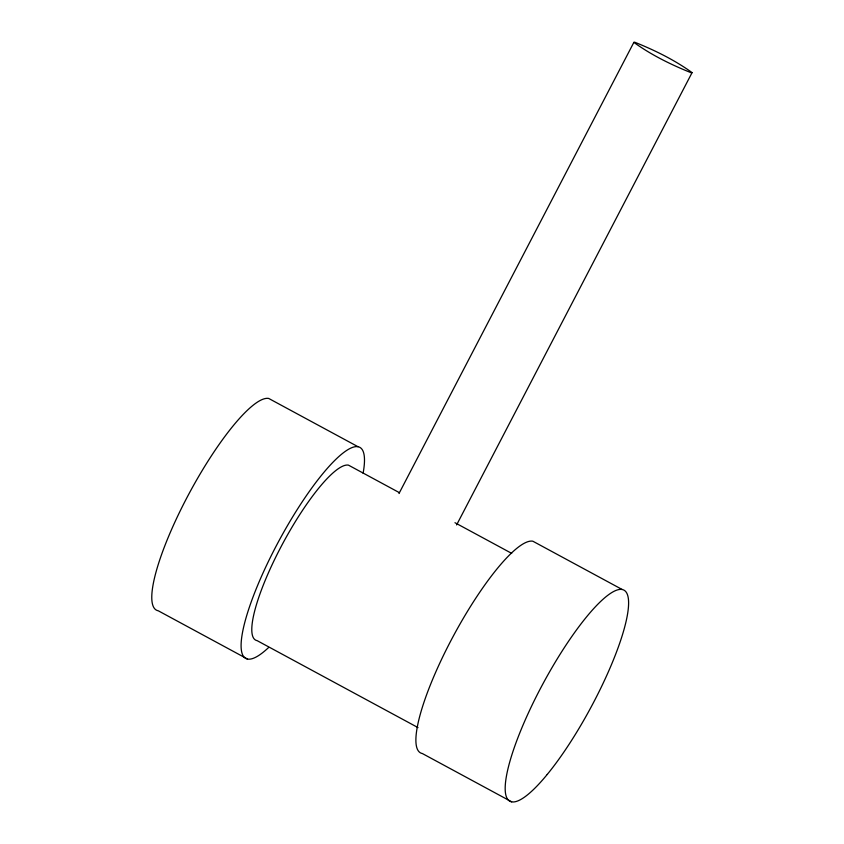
<?xml version="1.0" encoding="UTF-8"?>
<svg xmlns="http://www.w3.org/2000/svg" width="844" height="844" viewBox="0 0 844 844"><rect width="100%" height="100%" fill="white"/><g stroke="black" fill="none" stroke-linecap="round" stroke-linejoin="round"><path stroke-width="1.27" d="M398.99 493.529L633.855 42.379L634.677 42.2C654.722 50.218 674.578 59.987 692.08 72.605L456.615 524.936M692.08 72.605L691.257 72.784C671.223 64.766 651.357 54.997 633.855 42.379M358.056 446.74L268.74 398.463A119.953 26.713 -61.6 0 0 186.06 499.3A119.953 26.713 -61.6 0 0 158.229 610.771L247.535 659.048M622.165 589.492L532.849 541.215A119.953 26.713 -61.6 0 0 450.168 642.062A119.953 26.713 -61.6 0 0 422.327 753.523L511.643 801.8M399.412 492.674L348.477 465.149A99.149 22.081 -61.6 0 0 280.124 548.505A99.149 22.081 -61.6 0 0 257.125 640.638L418.023 727.602M454.969 522.71L511.686 553.369M268.656 647.475A119.953 26.713 -61.6 0 1 247.566 612.755A119.953 26.713 -61.6 0 1 323.21 473.189A119.953 26.713 -61.6 0 1 363.099 473.21M547.218 774.465A119.953 26.713 -61.6 0 0 627.377 594.482A119.953 26.713 -61.6 0 0 526.107 717.991A119.953 26.713 -61.6 0 0 547.218 774.465"/></g></svg>
